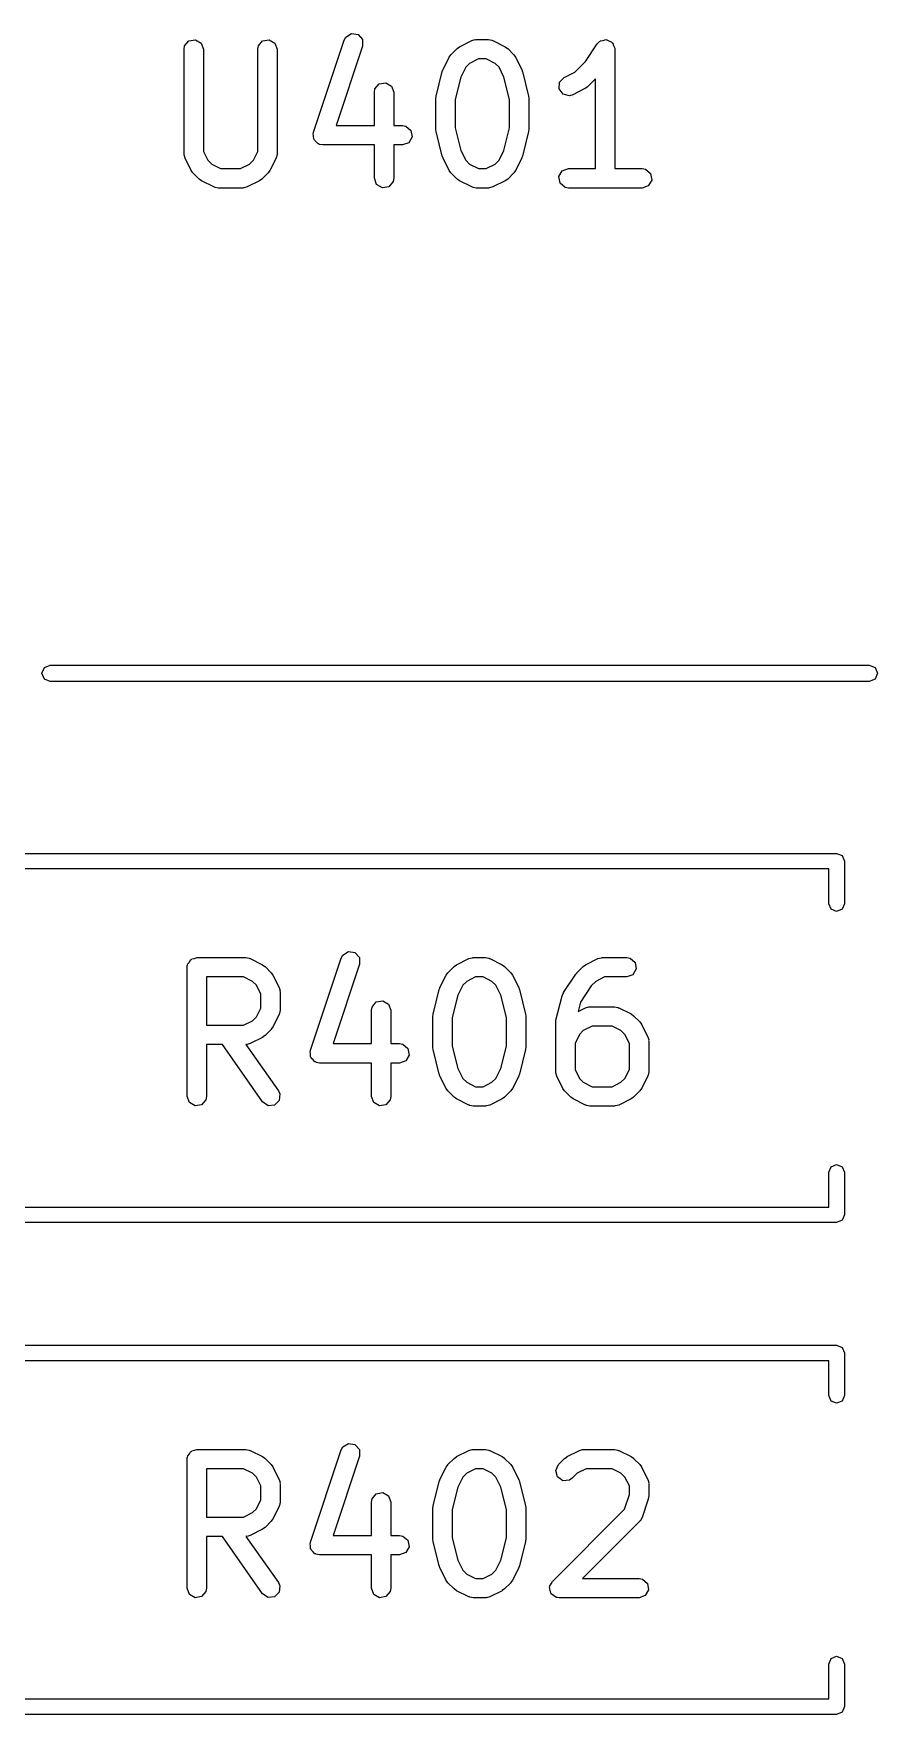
# Model space of a CAD drawing. Extents: x 97.7 to 180.4, y -137 to -64.1.
# Drawn here: x 117.69 to 124.24, y -90.84 to -77.82 of the extents above; entities that cross this region are included whole.
import ezdxf

# ---------------------------------------------------------------- set-up
doc = ezdxf.new("R2010")
doc.units = 0
doc.layers.add('BLACK', color=7, linetype='CONTINUOUS')

msp = doc.modelspace()

# ---------------------------------------------------------------- linework, layer by layer
at = {"layer": 'BLACK', "linetype": 'CONTINUOUS'}
for p, q in [((120.103, -77.867), (120.115, -77.8441)), ((120.115, -77.8441), (120.159, -77.8173)), ((120.159, -77.8173), (120.21, -77.8248)), ((120.21, -77.8248), (120.244, -77.8632)), ((120.244, -77.8632), (120.245, -77.9145)), ((121.122, -77.8649), (121.126, -77.8634)), ((121.126, -77.8634), (121.221, -77.8634)), ((121.221, -77.8634), (121.247, -77.8679)), ((122.11, -77.8696), (122.131, -77.8635)), ((122.131, -77.8635), (122.135, -77.8653)), ((118.861, -77.9384), (118.865, -77.9127)), ((118.861, -78.7479), (118.861, -77.9384)), ((118.865, -77.9127), (118.898, -77.8734)), ((118.898, -77.8734), (118.949, -77.8645)), ((118.949, -77.8645), (118.993, -77.8902)), ((118.993, -77.8902), (119.011, -77.9384)), ((119.011, -77.9384), (119.011, -78.7302)), ((119.432, -77.9384), (119.437, -77.9127)), ((119.432, -78.7302), (119.432, -77.9384)), ((119.437, -77.9127), (119.47, -77.8734)), ((119.47, -77.8734), (119.52, -77.8645)), ((119.52, -77.8645), (119.565, -77.8902)), ((119.565, -77.8902), (119.582, -77.9384)), ((119.582, -77.9384), (119.582, -78.7479)), ((119.865, -78.5813), (120.103, -77.867)), ((120.245, -77.9145), (120.04, -78.53)), ((120.916, -78.0001), (120.93, -77.9821)), ((120.93, -77.9806), (120.978, -77.933)), ((120.93, -77.9821), (120.93, -77.9806)), ((120.978, -77.933), (120.996, -77.9201)), ((120.996, -77.9201), (120.997, -77.9189)), ((120.997, -77.9189), (121.093, -77.8713)), ((121.093, -77.8713), (121.118, -77.8639)), ((121.118, -77.8639), (121.122, -77.8649)), ((121.247, -77.8679), (121.251, -77.8708)), ((121.251, -77.8708), (121.255, -77.8713)), ((121.255, -77.8713), (121.35, -77.9189)), ((121.35, -77.9189), (121.368, -77.9323)), ((121.368, -77.9323), (121.37, -77.933)), ((121.37, -77.933), (121.417, -77.9806)), ((121.417, -77.9806), (121.43, -77.999)), ((121.973, -78.0335), (122.064, -77.8968)), ((122.064, -77.8968), (122.082, -77.8779)), ((122.082, -77.8779), (122.086, -77.8767)), ((122.086, -77.8767), (122.089, -77.8734)), ((122.089, -77.8734), (122.11, -77.8696)), ((122.135, -77.8653), (122.139, -77.8645)), ((122.139, -77.8645), (122.158, -77.8754)), ((122.158, -77.8754), (122.178, -77.8841)), ((122.178, -77.8841), (122.18, -77.888)), ((122.18, -77.888), (122.184, -77.8902)), ((122.184, -77.8902), (122.191, -77.9106)), ((122.191, -77.9106), (122.201, -77.9301)), ((122.201, -77.9301), (122.2, -77.9343)), ((122.2, -77.9343), (122.201, -77.9384)), ((122.201, -77.9384), (122.201, -78.8634)), ((120.815, -78.3011), (120.863, -78.1107)), ((120.863, -78.1107), (120.868, -78.0988)), ((120.868, -78.0988), (120.869, -78.0953)), ((120.869, -78.0953), (120.916, -78.0001)), ((121.045, -78.078), (121.006, -78.155)), ((121.075, -78.0476), (121.045, -78.078)), ((121.144, -78.0134), (121.075, -78.0476)), ((121.204, -78.0134), (121.144, -78.0134)), ((121.272, -78.0476), (121.204, -78.0134)), ((121.303, -78.078), (121.272, -78.0476)), ((121.341, -78.155), (121.303, -78.078)), ((121.43, -77.999), (121.431, -78.0001)), ((121.431, -78.0001), (121.479, -78.0953)), ((121.479, -78.0953), (121.483, -78.1077)), ((121.483, -78.1077), (121.485, -78.1107)), ((121.485, -78.1107), (121.532, -78.3011)), ((121.807, -78.157), (121.891, -78.1148)), ((121.891, -78.1148), (121.973, -78.0335)), ((120.337, -78.2717), (120.341, -78.2461)), ((120.341, -78.2461), (120.374, -78.2068)), ((120.374, -78.2068), (120.425, -78.1979)), ((120.425, -78.1979), (120.469, -78.2235)), ((120.469, -78.2235), (120.487, -78.2717)), ((121.006, -78.155), (120.963, -78.3286)), ((121.385, -78.3286), (121.341, -78.155)), ((121.769, -78.2455), (121.772, -78.1943)), ((121.799, -78.2867), (121.769, -78.2455)), ((121.772, -78.1943), (121.807, -78.157)), ((121.969, -78.2436), (121.874, -78.2912)), ((121.97, -78.2424), (121.969, -78.2436)), ((121.989, -78.2295), (121.97, -78.2424)), ((122.051, -78.1671), (121.989, -78.2295)), ((122.051, -78.8634), (122.051, -78.1671)), ((120.337, -78.53), (120.337, -78.2717)), ((120.487, -78.2717), (120.487, -78.53)), ((120.813, -78.3193), (120.816, -78.3046)), ((120.813, -78.5574), (120.813, -78.3193)), ((120.816, -78.3046), (120.815, -78.3011)), ((120.963, -78.3286), (120.963, -78.5482)), ((121.385, -78.5482), (121.385, -78.3286)), ((121.532, -78.3011), (121.533, -78.3161)), ((121.533, -78.3161), (121.535, -78.3193)), ((121.535, -78.3193), (121.535, -78.5574)), ((121.849, -78.2986), (121.799, -78.2867)), ((121.874, -78.2912), (121.849, -78.2986)), ((119.862, -78.592), (119.865, -78.5871)), ((119.865, -78.6122), (119.862, -78.592)), ((119.865, -78.5871), (119.865, -78.5813)), ((119.866, -78.6326), (119.865, -78.6122)), ((119.87, -78.6369), (119.866, -78.6326)), ((119.871, -78.6425), (119.87, -78.6369)), ((119.886, -78.6557), (119.871, -78.6425)), ((120.04, -78.53), (120.337, -78.53)), ((120.487, -78.53), (120.555, -78.53)), ((120.555, -78.53), (120.58, -78.5346)), ((120.58, -78.5346), (120.62, -78.5675)), ((120.629, -78.6181), (120.603, -78.6625)), ((120.62, -78.5675), (120.629, -78.6181)), ((120.814, -78.5607), (120.813, -78.5574)), ((120.815, -78.5756), (120.814, -78.5607)), ((120.863, -78.7661), (120.815, -78.5756)), ((120.963, -78.5482), (121.006, -78.7217)), ((121.341, -78.7217), (121.385, -78.5482)), ((121.532, -78.5756), (121.485, -78.7661)), ((121.535, -78.5574), (121.532, -78.5722)), ((121.532, -78.5722), (121.532, -78.5756)), ((118.862, -78.7521), (118.861, -78.7479)), ((118.861, -78.7565), (118.862, -78.7521)), ((118.869, -78.7814), (118.861, -78.7565)), ((119.011, -78.7302), (119.045, -78.7987)), ((119.398, -78.7987), (119.432, -78.7302)), ((119.578, -78.7736), (119.575, -78.777)), ((119.582, -78.7479), (119.578, -78.7736)), ((119.9, -78.671), (119.886, -78.6557)), ((119.906, -78.6718), (119.9, -78.671)), ((119.91, -78.6755), (119.906, -78.6718)), ((119.936, -78.68), (119.91, -78.6755)), ((120.337, -78.68), (119.936, -78.68)), ((120.337, -78.9384), (120.337, -78.68)), ((120.555, -78.68), (120.487, -78.68)), ((120.487, -78.68), (120.487, -78.9384)), ((120.603, -78.6625), (120.555, -78.68)), ((120.865, -78.769), (120.863, -78.7661)), ((120.869, -78.7814), (120.865, -78.769)), ((121.006, -78.7217), (121.045, -78.7987)), ((121.303, -78.7987), (121.341, -78.7217)), ((121.485, -78.7661), (121.479, -78.7779)), ((118.916, -78.8767), (118.869, -78.7814)), ((118.917, -78.8778), (118.916, -78.8767)), ((118.93, -78.8962), (118.917, -78.8778)), ((118.978, -78.9438), (118.93, -78.8962)), ((119.045, -78.7987), (119.075, -78.8291)), ((119.075, -78.8291), (119.144, -78.8634)), ((119.144, -78.8634), (119.299, -78.8634)), ((119.299, -78.8634), (119.367, -78.8291)), ((119.367, -78.8291), (119.398, -78.7987)), ((119.513, -78.8962), (119.465, -78.9438)), ((119.527, -78.8767), (119.513, -78.8947)), ((119.513, -78.8947), (119.513, -78.8962)), ((119.574, -78.7814), (119.527, -78.8767)), ((119.575, -78.777), (119.574, -78.7814)), ((120.916, -78.8767), (120.869, -78.7814)), ((120.917, -78.8778), (120.916, -78.8767)), ((120.93, -78.8962), (120.917, -78.8778)), ((120.978, -78.9438), (120.93, -78.8962)), ((121.045, -78.7987), (121.075, -78.8291)), ((121.075, -78.8291), (121.144, -78.8634)), ((121.144, -78.8634), (121.204, -78.8634)), ((121.204, -78.8634), (121.272, -78.8291)), ((121.272, -78.8291), (121.303, -78.7987)), ((121.417, -78.8962), (121.37, -78.9438)), ((121.418, -78.8947), (121.417, -78.8962)), ((121.431, -78.8767), (121.418, -78.8947)), ((121.479, -78.7814), (121.431, -78.8767)), ((121.479, -78.7779), (121.479, -78.7814)), ((121.767, -78.9254), (121.792, -78.8809)), ((121.792, -78.8809), (121.84, -78.8634)), ((121.84, -78.8634), (122.051, -78.8634)), ((122.201, -78.8634), (122.412, -78.8634)), ((122.412, -78.8634), (122.438, -78.8679)), ((122.438, -78.8679), (122.477, -78.9009)), ((122.477, -78.9009), (122.486, -78.9514)), ((118.979, -78.9445), (118.978, -78.9438)), ((118.997, -78.9578), (118.979, -78.9445)), ((119.093, -79.0055), (118.997, -78.9578)), ((119.097, -79.006), (119.093, -79.0055)), ((119.101, -79.0089), (119.097, -79.006)), ((119.126, -79.0134), (119.101, -79.0089)), ((119.317, -79.0134), (119.126, -79.0134)), ((119.321, -79.0118), (119.317, -79.0134)), ((119.325, -79.0129), (119.321, -79.0118)), ((119.35, -79.0055), (119.325, -79.0129)), ((119.445, -78.9578), (119.35, -79.0055)), ((119.447, -78.9567), (119.445, -78.9578)), ((119.465, -78.9438), (119.447, -78.9567)), ((120.354, -78.9866), (120.337, -78.9384)), ((120.399, -79.0122), (120.354, -78.9866)), ((120.449, -79.0033), (120.399, -79.0122)), ((120.482, -78.964), (120.449, -79.0033)), ((120.487, -78.9384), (120.482, -78.964)), ((120.979, -78.9445), (120.978, -78.9438)), ((120.997, -78.9578), (120.979, -78.9445)), ((121.093, -79.0055), (120.997, -78.9578)), ((121.097, -79.006), (121.093, -79.0055)), ((121.101, -79.0089), (121.097, -79.006)), ((121.126, -79.0134), (121.101, -79.0089)), ((121.221, -79.0134), (121.126, -79.0134)), ((121.226, -79.0118), (121.221, -79.0134)), ((121.23, -79.0129), (121.226, -79.0118)), ((121.255, -79.0055), (121.23, -79.0129)), ((121.35, -78.9578), (121.255, -79.0055)), ((121.351, -78.9567), (121.35, -78.9578)), ((121.37, -78.9438), (121.351, -78.9567)), ((121.776, -78.9759), (121.767, -78.9254)), ((121.815, -79.0089), (121.776, -78.9759)), ((121.84, -79.0134), (121.815, -79.0089)), ((122.412, -79.0134), (121.84, -79.0134)), ((122.46, -78.9958), (122.412, -79.0134)), ((122.486, -78.9514), (122.46, -78.9958)), ((117.759, -82.773), (117.778, -82.7281)), ((117.778, -82.8179), (117.759, -82.773)), ((117.778, -82.7281), (117.823, -82.7095)), ((117.823, -82.7095), (124.173, -82.7095)), ((124.173, -82.7095), (124.218, -82.7281)), ((124.218, -82.7281), (124.236, -82.773)), ((124.236, -82.773), (124.218, -82.8179)), ((117.823, -82.8365), (117.778, -82.8179)), ((124.173, -82.8365), (117.823, -82.8365)), ((124.218, -82.8179), (124.173, -82.8365)), ((117.38, -84.168), (123.92, -84.168)), ((123.92, -84.168), (123.962, -84.1856)), ((123.962, -84.1856), (123.98, -84.228)), ((123.98, -84.228), (123.98, -84.558)), ((123.86, -84.288), (117.44, -84.288)), ((123.86, -84.558), (123.86, -84.288)), ((123.878, -84.6004), (123.86, -84.558)), ((123.92, -84.618), (123.878, -84.6004)), ((123.962, -84.6004), (123.92, -84.618)), ((123.98, -84.558), (123.962, -84.6004)), ((118.887, -85.0345), (118.889, -85.0247)), ((118.889, -85.0247), (118.902, -85.0098)), ((118.902, -85.0098), (118.911, -84.9929)), ((118.911, -84.9929), (118.918, -84.9906)), ((118.918, -84.9906), (118.922, -84.9854)), ((118.922, -84.9854), (118.941, -84.982)), ((118.941, -84.982), (118.96, -84.9754)), ((118.96, -84.9754), (119.34, -84.9754)), ((119.34, -84.9754), (119.366, -84.9799)), ((119.366, -84.9799), (119.37, -84.9828)), ((119.37, -84.9828), (119.374, -84.9833)), ((119.374, -84.9833), (119.469, -85.0309)), ((119.841, -85.6933), (120.079, -84.979)), ((120.079, -84.979), (120.091, -84.9561)), ((120.091, -84.9561), (120.135, -84.9293)), ((120.135, -84.9293), (120.186, -84.9368)), ((120.186, -84.9368), (120.22, -84.9752)), ((120.22, -84.9752), (120.221, -85.0265)), ((120.974, -85.0309), (121.069, -84.9833)), ((121.069, -84.9833), (121.094, -84.9759)), ((121.094, -84.9759), (121.098, -84.9769)), ((121.098, -84.9769), (121.102, -84.9754)), ((121.102, -84.9754), (121.198, -84.9754)), ((121.198, -84.9754), (121.223, -84.9799)), ((121.223, -84.9799), (121.227, -84.9828)), ((121.227, -84.9828), (121.231, -84.9833)), ((121.231, -84.9833), (121.326, -85.0309)), ((121.974, -85.0309), (122.069, -84.9833)), ((122.069, -84.9833), (122.094, -84.9759)), ((122.094, -84.9759), (122.098, -84.9769)), ((122.098, -84.9769), (122.102, -84.9754)), ((122.102, -84.9754), (122.293, -84.9754)), ((122.293, -84.9754), (122.319, -84.9799)), ((122.319, -84.9799), (122.358, -85.0129)), ((122.358, -85.0129), (122.367, -85.0634)), ((118.885, -85.0504), (118.886, -85.0406)), ((118.885, -86.0504), (118.885, -85.0504)), ((118.886, -85.0374), (118.887, -85.0345)), ((118.886, -85.0406), (118.886, -85.0374)), ((119.035, -85.1254), (119.035, -85.4992)), ((119.323, -85.1254), (119.035, -85.1254)), ((119.391, -85.1596), (119.323, -85.1254)), ((119.469, -85.0309), (119.487, -85.0443)), ((119.487, -85.0443), (119.489, -85.045)), ((119.489, -85.045), (119.536, -85.0926)), ((119.536, -85.0926), (119.549, -85.111)), ((119.549, -85.111), (119.55, -85.1121)), ((119.55, -85.1121), (119.598, -85.2073)), ((120.221, -85.0265), (120.016, -85.642)), ((120.845, -85.2073), (120.892, -85.1121)), ((120.892, -85.1121), (120.906, -85.0941)), ((120.906, -85.0926), (120.954, -85.045)), ((120.906, -85.0941), (120.906, -85.0926)), ((120.954, -85.045), (120.972, -85.0321)), ((120.972, -85.0321), (120.974, -85.0309)), ((121.12, -85.1254), (121.052, -85.1596)), ((121.18, -85.1254), (121.12, -85.1254)), ((121.248, -85.1596), (121.18, -85.1254)), ((121.326, -85.0309), (121.344, -85.0443)), ((121.344, -85.0443), (121.346, -85.045)), ((121.346, -85.045), (121.394, -85.0926)), ((121.394, -85.0926), (121.406, -85.111)), ((121.406, -85.111), (121.408, -85.1121)), ((121.408, -85.1121), (121.455, -85.2073)), ((121.802, -85.2469), (121.897, -85.104)), ((121.897, -85.104), (121.905, -85.0958)), ((121.905, -85.0958), (121.906, -85.0926)), ((121.906, -85.0926), (121.954, -85.045)), ((121.954, -85.045), (121.972, -85.0321)), ((121.972, -85.0321), (121.974, -85.0309)), ((122.12, -85.1254), (122.052, -85.1596)), ((122.293, -85.1254), (122.12, -85.1254)), ((122.341, -85.1078), (122.293, -85.1254)), ((122.367, -85.0634), (122.341, -85.1078)), ((119.422, -85.19), (119.391, -85.1596)), ((119.456, -85.2586), (119.422, -85.19)), ((119.456, -85.366), (119.456, -85.2586)), ((119.598, -85.2073), (119.605, -85.2323)), ((119.605, -85.2323), (119.604, -85.2366)), ((119.604, -85.2366), (119.606, -85.2409)), ((119.606, -85.2409), (119.606, -85.3837)), ((120.792, -85.4131), (120.839, -85.2227)), ((120.839, -85.2227), (120.844, -85.2108)), ((120.844, -85.2108), (120.845, -85.2073)), ((120.983, -85.267), (120.939, -85.4406)), ((121.021, -85.19), (120.983, -85.267)), ((121.052, -85.1596), (121.021, -85.19)), ((121.279, -85.19), (121.248, -85.1596)), ((121.317, -85.267), (121.279, -85.19)), ((121.361, -85.4406), (121.317, -85.267)), ((121.455, -85.2073), (121.459, -85.2197)), ((121.459, -85.2197), (121.461, -85.2227)), ((121.461, -85.2227), (121.508, -85.4131)), ((121.744, -85.4608), (121.792, -85.2703)), ((121.792, -85.2703), (121.802, -85.2473)), ((121.802, -85.2473), (121.802, -85.2469)), ((122.018, -85.1934), (121.934, -85.3193)), ((122.052, -85.1596), (122.018, -85.1934)), ((119.422, -85.4345), (119.456, -85.366)), ((119.599, -85.4128), (119.598, -85.4173)), ((119.601, -85.4094), (119.599, -85.4128)), ((119.606, -85.3837), (119.601, -85.4094)), ((120.313, -85.3837), (120.318, -85.3581)), ((120.313, -85.642), (120.313, -85.3837)), ((120.318, -85.3581), (120.351, -85.3188)), ((120.351, -85.3188), (120.401, -85.3099)), ((120.401, -85.3099), (120.446, -85.3355)), ((120.446, -85.3355), (120.463, -85.3837)), ((120.463, -85.3837), (120.463, -85.642)), ((120.792, -85.4166), (120.792, -85.4131)), ((121.508, -85.4131), (121.51, -85.4281)), ((121.934, -85.3193), (121.915, -85.3934)), ((121.915, -85.3934), (121.974, -85.3643)), ((121.974, -85.3643), (121.999, -85.3568)), ((121.999, -85.3568), (122.003, -85.3579)), ((122.003, -85.3579), (122.007, -85.3563)), ((122.007, -85.3563), (122.198, -85.3563)), ((122.198, -85.3563), (122.223, -85.3609)), ((122.223, -85.3609), (122.227, -85.3637)), ((122.227, -85.3637), (122.231, -85.3643)), ((122.231, -85.3643), (122.326, -85.4119)), ((122.326, -85.4119), (122.344, -85.4252)), ((119.035, -85.4992), (119.323, -85.4992)), ((119.323, -85.4992), (119.391, -85.4649)), ((119.391, -85.4649), (119.422, -85.4345)), ((119.536, -85.532), (119.489, -85.5796)), ((119.537, -85.5305), (119.536, -85.532)), ((119.55, -85.5125), (119.537, -85.5305)), ((119.598, -85.4173), (119.55, -85.5125)), ((120.789, -85.4313), (120.792, -85.4166)), ((120.789, -85.6694), (120.789, -85.4313)), ((120.939, -85.4406), (120.939, -85.6602)), ((121.361, -85.6602), (121.361, -85.4406)), ((121.51, -85.4281), (121.511, -85.4313)), ((121.511, -85.4313), (121.511, -85.6694)), ((121.742, -85.479), (121.744, -85.4642)), ((121.742, -85.8599), (121.742, -85.479)), ((121.744, -85.4642), (121.744, -85.4608)), ((121.956, -85.5406), (121.926, -85.571)), ((122.025, -85.5063), (121.956, -85.5406)), ((122.18, -85.5063), (122.025, -85.5063)), ((122.248, -85.5406), (122.18, -85.5063)), ((122.279, -85.571), (122.248, -85.5406)), ((122.344, -85.4252), (122.346, -85.4259)), ((122.346, -85.4259), (122.394, -85.4735)), ((122.394, -85.4735), (122.406, -85.4919)), ((122.406, -85.4919), (122.408, -85.493)), ((122.408, -85.493), (122.455, -85.5883)), ((119.159, -85.6492), (119.035, -85.6492)), ((119.035, -85.6492), (119.035, -86.0504)), ((119.47, -86.0934), (119.159, -85.6492)), ((119.345, -85.6477), (119.341, -85.6488)), ((119.341, -85.6488), (119.592, -86.0074)), ((119.349, -85.6487), (119.345, -85.6477)), ((119.374, -85.6413), (119.349, -85.6487)), ((119.469, -85.5937), (119.374, -85.6413)), ((119.47, -85.5925), (119.469, -85.5937)), ((119.489, -85.5796), (119.47, -85.5925)), ((120.016, -85.642), (120.313, -85.642)), ((120.463, -85.642), (120.531, -85.642)), ((120.531, -85.642), (120.557, -85.6466)), ((120.557, -85.6466), (120.596, -85.6795)), ((120.79, -85.6727), (120.789, -85.6694)), ((120.792, -85.6876), (120.79, -85.6727)), ((120.939, -85.6602), (120.983, -85.8337)), ((121.317, -85.8337), (121.361, -85.6602)), ((121.511, -85.6694), (121.508, -85.6842)), ((121.926, -85.571), (121.892, -85.6395)), ((121.892, -85.6395), (121.892, -85.8422)), ((122.313, -85.6395), (122.279, -85.571)), ((122.313, -85.8422), (122.313, -85.6395)), ((122.455, -85.5883), (122.463, -85.6132)), ((122.463, -85.6132), (122.462, -85.6176)), ((122.462, -85.6176), (122.463, -85.6218)), ((122.463, -85.6218), (122.463, -85.8599)), ((119.838, -85.704), (119.841, -85.6991)), ((119.842, -85.7242), (119.838, -85.704)), ((119.841, -85.6991), (119.841, -85.6933)), ((119.842, -85.7446), (119.842, -85.7242)), ((119.846, -85.7489), (119.842, -85.7446)), ((119.847, -85.7545), (119.846, -85.7489)), ((119.863, -85.7677), (119.847, -85.7545)), ((119.876, -85.783), (119.863, -85.7677)), ((119.882, -85.7838), (119.876, -85.783)), ((119.886, -85.7875), (119.882, -85.7838)), ((119.912, -85.792), (119.886, -85.7875)), ((120.313, -85.792), (119.912, -85.792)), ((120.313, -86.0504), (120.313, -85.792)), ((120.531, -85.792), (120.463, -85.792)), ((120.463, -85.792), (120.463, -86.0504)), ((120.579, -85.7745), (120.531, -85.792)), ((120.605, -85.7301), (120.579, -85.7745)), ((120.596, -85.6795), (120.605, -85.7301)), ((120.839, -85.8781), (120.792, -85.6876)), ((121.508, -85.6876), (121.461, -85.8781)), ((121.508, -85.6842), (121.508, -85.6876)), ((120.841, -85.881), (120.839, -85.8781)), ((120.845, -85.8934), (120.841, -85.881)), ((120.892, -85.9887), (120.845, -85.8934)), ((120.983, -85.8337), (121.021, -85.9107)), ((121.021, -85.9107), (121.052, -85.9411)), ((121.248, -85.9411), (121.279, -85.9107)), ((121.279, -85.9107), (121.317, -85.8337)), ((121.455, -85.8934), (121.408, -85.9887)), ((121.456, -85.8899), (121.455, -85.8934)), ((121.461, -85.8781), (121.456, -85.8899)), ((121.743, -85.8641), (121.742, -85.8599)), ((121.742, -85.8685), (121.743, -85.8641)), ((121.75, -85.8934), (121.742, -85.8685)), ((121.797, -85.9887), (121.75, -85.8934)), ((121.892, -85.8422), (121.926, -85.9107)), ((121.926, -85.9107), (121.956, -85.9411)), ((122.248, -85.9411), (122.279, -85.9107)), ((122.279, -85.9107), (122.313, -85.8422)), ((122.455, -85.8934), (122.408, -85.9887)), ((122.456, -85.889), (122.455, -85.8934)), ((122.459, -85.8856), (122.456, -85.889)), ((122.463, -85.8599), (122.459, -85.8856)), ((118.902, -86.0986), (118.885, -86.0504)), ((119.035, -86.0504), (119.03, -86.076)), ((119.592, -86.0074), (119.603, -86.031)), ((119.603, -86.031), (119.599, -86.0821)), ((120.331, -86.0986), (120.313, -86.0504)), ((120.463, -86.0504), (120.459, -86.076)), ((120.894, -85.9898), (120.892, -85.9887)), ((120.906, -86.0082), (120.894, -85.9898)), ((120.954, -86.0558), (120.906, -86.0082)), ((120.956, -86.0565), (120.954, -86.0558)), ((120.974, -86.0698), (120.956, -86.0565)), ((121.052, -85.9411), (121.12, -85.9754)), ((121.12, -85.9754), (121.18, -85.9754)), ((121.18, -85.9754), (121.248, -85.9411)), ((121.346, -86.0558), (121.328, -86.0687)), ((121.394, -86.0082), (121.346, -86.0558)), ((121.408, -85.9887), (121.394, -86.0067)), ((121.394, -86.0067), (121.394, -86.0082)), ((121.798, -85.9898), (121.797, -85.9887)), ((121.811, -86.0082), (121.798, -85.9898)), ((121.859, -86.0558), (121.811, -86.0082)), ((121.86, -86.0565), (121.859, -86.0558)), ((121.878, -86.0698), (121.86, -86.0565)), ((121.956, -85.9411), (122.025, -85.9754)), ((122.025, -85.9754), (122.18, -85.9754)), ((122.18, -85.9754), (122.248, -85.9411)), ((122.346, -86.0558), (122.328, -86.0687)), ((122.394, -86.0082), (122.346, -86.0558)), ((122.408, -85.9887), (122.394, -86.0067)), ((122.394, -86.0067), (122.394, -86.0082)), ((118.946, -86.1242), (118.902, -86.0986)), ((118.997, -86.1153), (118.946, -86.1242)), ((119.03, -86.076), (118.997, -86.1153)), ((119.512, -86.1228), (119.47, -86.0934)), ((119.563, -86.1184), (119.512, -86.1228)), ((119.599, -86.0821), (119.563, -86.1184)), ((120.375, -86.1242), (120.331, -86.0986)), ((120.426, -86.1153), (120.375, -86.1242)), ((120.459, -86.076), (120.426, -86.1153)), ((121.069, -86.1175), (120.974, -86.0698)), ((121.073, -86.118), (121.069, -86.1175)), ((121.077, -86.1209), (121.073, -86.118)), ((121.102, -86.1254), (121.077, -86.1209)), ((121.198, -86.1254), (121.102, -86.1254)), ((121.202, -86.1238), (121.198, -86.1254)), ((121.206, -86.1249), (121.202, -86.1238)), ((121.231, -86.1175), (121.206, -86.1249)), ((121.326, -86.0698), (121.231, -86.1175)), ((121.328, -86.0687), (121.326, -86.0698)), ((121.974, -86.1175), (121.878, -86.0698)), ((121.978, -86.118), (121.974, -86.1175)), ((121.981, -86.1209), (121.978, -86.118)), ((122.007, -86.1254), (121.981, -86.1209)), ((122.198, -86.1254), (122.007, -86.1254)), ((122.202, -86.1238), (122.198, -86.1254)), ((122.206, -86.1249), (122.202, -86.1238)), ((122.231, -86.1175), (122.206, -86.1249)), ((122.326, -86.0698), (122.231, -86.1175)), ((122.328, -86.0687), (122.326, -86.0698)), ((123.878, -86.5956), (123.92, -86.578)), ((123.92, -86.578), (123.962, -86.5956)), ((123.86, -86.638), (123.878, -86.5956)), ((123.86, -86.908), (123.86, -86.638)), ((123.962, -86.5956), (123.98, -86.638)), ((123.98, -86.638), (123.98, -86.968)), ((117.44, -86.908), (123.86, -86.908)), ((123.98, -86.968), (123.962, -87.0104)), ((123.92, -87.028), (117.38, -87.028)), ((123.962, -87.0104), (123.92, -87.028)), ((117.38, -87.978), (123.92, -87.978)), ((123.92, -87.978), (123.962, -87.9956)), ((123.962, -87.9956), (123.98, -88.038)), ((123.86, -88.098), (117.44, -88.098)), ((123.86, -88.368), (123.86, -88.098)), ((123.98, -88.038), (123.98, -88.368)), ((123.878, -88.4104), (123.86, -88.368)), ((123.92, -88.428), (123.878, -88.4104)), ((123.962, -88.4104), (123.92, -88.428)), ((123.98, -88.368), (123.962, -88.4104)), ((118.911, -88.8029), (118.918, -88.8006)), ((118.918, -88.8006), (118.922, -88.7954)), ((118.922, -88.7954), (118.941, -88.792)), ((118.941, -88.792), (118.96, -88.7854)), ((118.96, -88.7854), (119.34, -88.7854)), ((119.34, -88.7854), (119.366, -88.7899)), ((119.366, -88.7899), (119.37, -88.7928)), ((119.37, -88.7928), (119.374, -88.7933)), ((119.374, -88.7933), (119.469, -88.8409)), ((119.841, -89.5033), (120.079, -88.789)), ((120.079, -88.789), (120.091, -88.7661)), ((120.091, -88.7661), (120.135, -88.7393)), ((120.135, -88.7393), (120.186, -88.7468)), ((120.186, -88.7468), (120.22, -88.7852)), ((120.22, -88.7852), (120.221, -88.8365)), ((120.974, -88.8409), (121.069, -88.7933)), ((121.069, -88.7933), (121.094, -88.7859)), ((121.094, -88.7859), (121.098, -88.7869)), ((121.098, -88.7869), (121.102, -88.7854)), ((121.102, -88.7854), (121.198, -88.7854)), ((121.198, -88.7854), (121.223, -88.7899)), ((121.223, -88.7899), (121.227, -88.7928)), ((121.227, -88.7928), (121.231, -88.7933)), ((121.231, -88.7933), (121.326, -88.8409)), ((121.831, -88.8409), (121.926, -88.7933)), ((121.926, -88.7933), (121.951, -88.7859)), ((121.951, -88.7859), (121.955, -88.7869)), ((121.955, -88.7869), (121.96, -88.7854)), ((121.96, -88.7854), (122.198, -88.7854)), ((122.198, -88.7854), (122.223, -88.7899)), ((122.223, -88.7899), (122.227, -88.7928)), ((122.227, -88.7928), (122.231, -88.7933)), ((122.231, -88.7933), (122.326, -88.8409)), ((118.885, -88.8604), (118.886, -88.8506)), ((118.885, -89.8604), (118.885, -88.8604)), ((118.886, -88.8474), (118.887, -88.8445)), ((118.886, -88.8506), (118.886, -88.8474)), ((118.887, -88.8445), (118.889, -88.8347)), ((118.889, -88.8347), (118.902, -88.8198)), ((118.902, -88.8198), (118.911, -88.8029)), ((119.469, -88.8409), (119.487, -88.8543)), ((119.487, -88.8543), (119.489, -88.855)), ((119.489, -88.855), (119.536, -88.9026)), ((119.536, -88.9026), (119.549, -88.921)), ((119.549, -88.921), (119.55, -88.9221)), ((119.55, -88.9221), (119.598, -89.0173)), ((120.221, -88.8365), (120.016, -89.452)), ((120.845, -89.0173), (120.892, -88.9221)), ((120.892, -88.9221), (120.906, -88.9041)), ((120.906, -88.9026), (120.954, -88.855)), ((120.906, -88.9041), (120.906, -88.9026)), ((120.954, -88.855), (120.972, -88.8421)), ((120.972, -88.8421), (120.974, -88.8409)), ((121.326, -88.8409), (121.344, -88.8543)), ((121.344, -88.8543), (121.346, -88.855)), ((121.346, -88.855), (121.394, -88.9026)), ((121.394, -88.9026), (121.406, -88.921)), ((121.406, -88.921), (121.408, -88.9221)), ((121.408, -88.9221), (121.455, -89.0173)), ((121.742, -88.9491), (121.764, -88.9026)), ((121.764, -88.9026), (121.811, -88.855)), ((121.811, -88.855), (121.83, -88.8421)), ((121.83, -88.8421), (121.831, -88.8409)), ((122.326, -88.8409), (122.344, -88.8543)), ((122.344, -88.8543), (122.346, -88.855)), ((122.346, -88.855), (122.394, -88.9026)), ((122.394, -88.9026), (122.406, -88.921)), ((122.406, -88.921), (122.408, -88.9221)), ((122.408, -88.9221), (122.455, -89.0173)), ((119.035, -88.9354), (119.035, -89.3092)), ((119.323, -88.9354), (119.035, -88.9354)), ((119.391, -88.9696), (119.323, -88.9354)), ((119.422, -89), (119.391, -88.9696)), ((119.456, -89.0686), (119.422, -89)), ((119.598, -89.0173), (119.605, -89.0423)), ((119.605, -89.0423), (119.604, -89.0466)), ((119.604, -89.0466), (119.606, -89.0509)), ((119.606, -89.0509), (119.606, -89.1937)), ((120.792, -89.2231), (120.839, -89.0327)), ((120.839, -89.0327), (120.844, -89.0208)), ((120.844, -89.0208), (120.845, -89.0173)), ((121.021, -89), (120.983, -89.077)), ((121.052, -88.9696), (121.021, -89)), ((121.12, -88.9354), (121.052, -88.9696)), ((121.18, -88.9354), (121.12, -88.9354)), ((121.248, -88.9696), (121.18, -88.9354)), ((121.279, -89), (121.248, -88.9696)), ((121.317, -89.077), (121.279, -89)), ((121.455, -89.0173), (121.459, -89.0297)), ((121.459, -89.0297), (121.461, -89.0327)), ((121.461, -89.0327), (121.508, -89.2231)), ((121.755, -88.9986), (121.742, -88.9491)), ((121.797, -89.0281), (121.755, -88.9986)), ((121.848, -89.0236), (121.797, -89.0281)), ((121.87, -89.0087), (121.848, -89.0236)), ((121.909, -88.9696), (121.87, -89.0087)), ((121.977, -88.9354), (121.909, -88.9696)), ((122.18, -88.9354), (121.977, -88.9354)), ((122.248, -88.9696), (122.18, -88.9354)), ((122.279, -89), (122.248, -88.9696)), ((122.313, -89.0686), (122.279, -89)), ((122.455, -89.0173), (122.463, -89.0423)), ((122.463, -89.0423), (122.462, -89.0466)), ((122.462, -89.0466), (122.463, -89.0509)), ((122.463, -89.0509), (122.463, -89.1461)), ((119.422, -89.2445), (119.456, -89.176)), ((119.456, -89.176), (119.456, -89.0686)), ((120.313, -89.1937), (120.318, -89.1681)), ((120.318, -89.1681), (120.351, -89.1288)), ((120.351, -89.1288), (120.401, -89.1199)), ((120.401, -89.1199), (120.446, -89.1455)), ((120.446, -89.1455), (120.463, -89.1937)), ((120.983, -89.077), (120.939, -89.2506)), ((121.361, -89.2506), (121.317, -89.077)), ((122.275, -89.2484), (122.313, -89.1339)), ((122.313, -89.1339), (122.313, -89.0686)), ((122.459, -89.1698), (122.412, -89.3127)), ((122.463, -89.1461), (122.459, -89.1682)), ((122.459, -89.1682), (122.459, -89.1698)), ((119.035, -89.3092), (119.323, -89.3092)), ((119.323, -89.3092), (119.391, -89.2749)), ((119.391, -89.2749), (119.422, -89.2445)), ((119.598, -89.2273), (119.55, -89.3225)), ((119.599, -89.2228), (119.598, -89.2273)), ((119.601, -89.2194), (119.599, -89.2228)), ((119.606, -89.1937), (119.601, -89.2194)), ((120.313, -89.452), (120.313, -89.1937)), ((120.463, -89.1937), (120.463, -89.452)), ((120.789, -89.2413), (120.792, -89.2266)), ((120.789, -89.4794), (120.789, -89.2413)), ((120.792, -89.2266), (120.792, -89.2231)), ((120.939, -89.2506), (120.939, -89.4702)), ((121.361, -89.4702), (121.361, -89.2506)), ((121.508, -89.2231), (121.51, -89.2381)), ((121.51, -89.2381), (121.511, -89.2413)), ((121.511, -89.2413), (121.511, -89.4794)), ((121.716, -89.8073), (122.275, -89.2484)), ((122.412, -89.3127), (122.399, -89.3356)), ((119.374, -89.4513), (119.349, -89.4587)), ((119.469, -89.4037), (119.374, -89.4513)), ((119.47, -89.4025), (119.469, -89.4037)), ((119.489, -89.3896), (119.47, -89.4025)), ((119.536, -89.342), (119.489, -89.3896)), ((119.537, -89.3405), (119.536, -89.342)), ((119.55, -89.3225), (119.537, -89.3405)), ((120.016, -89.452), (120.313, -89.452)), ((120.463, -89.452), (120.531, -89.452)), ((120.531, -89.452), (120.557, -89.4566)), ((122.394, -89.342), (121.95, -89.7854)), ((122.395, -89.3379), (122.394, -89.342)), ((122.399, -89.3356), (122.395, -89.3379)), ((119.159, -89.4592), (119.035, -89.4592)), ((119.035, -89.4592), (119.035, -89.8604)), ((119.47, -89.9034), (119.159, -89.4592)), ((119.345, -89.4577), (119.341, -89.4588)), ((119.341, -89.4588), (119.592, -89.8174)), ((119.349, -89.4587), (119.345, -89.4577)), ((119.838, -89.514), (119.841, -89.5091)), ((119.842, -89.5342), (119.838, -89.514)), ((119.841, -89.5091), (119.841, -89.5033)), ((119.842, -89.5546), (119.842, -89.5342)), ((119.846, -89.5589), (119.842, -89.5546)), ((119.847, -89.5645), (119.846, -89.5589)), ((119.863, -89.5777), (119.847, -89.5645)), ((119.876, -89.593), (119.863, -89.5777)), ((120.557, -89.4566), (120.596, -89.4895)), ((120.605, -89.5401), (120.579, -89.5845)), ((120.596, -89.4895), (120.605, -89.5401)), ((120.79, -89.4827), (120.789, -89.4794)), ((120.792, -89.4976), (120.79, -89.4827)), ((120.839, -89.6881), (120.792, -89.4976)), ((120.939, -89.4702), (120.983, -89.6437)), ((121.317, -89.6437), (121.361, -89.4702)), ((121.508, -89.4976), (121.461, -89.6881)), ((121.511, -89.4794), (121.508, -89.4942)), ((121.508, -89.4942), (121.508, -89.4976)), ((119.882, -89.5938), (119.876, -89.593)), ((119.886, -89.5975), (119.882, -89.5938)), ((119.912, -89.602), (119.886, -89.5975)), ((120.313, -89.602), (119.912, -89.602)), ((120.313, -89.8604), (120.313, -89.602)), ((120.531, -89.602), (120.463, -89.602)), ((120.463, -89.602), (120.463, -89.8604)), ((120.579, -89.5845), (120.531, -89.602)), ((120.841, -89.691), (120.839, -89.6881)), ((120.845, -89.7034), (120.841, -89.691)), ((120.892, -89.7987), (120.845, -89.7034)), ((120.983, -89.6437), (121.021, -89.7207)), ((121.279, -89.7207), (121.317, -89.6437)), ((121.455, -89.7034), (121.408, -89.7987)), ((121.456, -89.6999), (121.455, -89.7034)), ((121.461, -89.6881), (121.456, -89.6999)), ((119.592, -89.8174), (119.603, -89.841)), ((119.603, -89.841), (119.599, -89.8921)), ((120.894, -89.7998), (120.892, -89.7987)), ((120.906, -89.8182), (120.894, -89.7998)), ((120.954, -89.8658), (120.906, -89.8182)), ((121.021, -89.7207), (121.052, -89.7511)), ((121.052, -89.7511), (121.12, -89.7854)), ((121.12, -89.7854), (121.18, -89.7854)), ((121.18, -89.7854), (121.248, -89.7511)), ((121.248, -89.7511), (121.279, -89.7207)), ((121.394, -89.8182), (121.346, -89.8658)), ((121.408, -89.7987), (121.394, -89.8167)), ((121.394, -89.8167), (121.394, -89.8182)), ((121.695, -89.8474), (121.706, -89.8278)), ((121.706, -89.8278), (121.716, -89.8073)), ((121.95, -89.7854), (122.388, -89.7854)), ((122.388, -89.7854), (122.414, -89.7899)), ((122.414, -89.7899), (122.453, -89.8229)), ((122.453, -89.8229), (122.462, -89.8734)), ((118.902, -89.9086), (118.885, -89.8604)), ((118.946, -89.9342), (118.902, -89.9086)), ((118.997, -89.9253), (118.946, -89.9342)), ((119.03, -89.886), (118.997, -89.9253)), ((119.035, -89.8604), (119.03, -89.886)), ((119.512, -89.9328), (119.47, -89.9034)), ((119.563, -89.9284), (119.512, -89.9328)), ((119.599, -89.8921), (119.563, -89.9284)), ((120.331, -89.9086), (120.313, -89.8604)), ((120.375, -89.9342), (120.331, -89.9086)), ((120.426, -89.9253), (120.375, -89.9342)), ((120.459, -89.886), (120.426, -89.9253)), ((120.463, -89.8604), (120.459, -89.886)), ((120.956, -89.8665), (120.954, -89.8658)), ((120.974, -89.8798), (120.956, -89.8665)), ((121.069, -89.9275), (120.974, -89.8798)), ((121.073, -89.928), (121.069, -89.9275)), ((121.077, -89.9309), (121.073, -89.928)), ((121.102, -89.9354), (121.077, -89.9309)), ((121.198, -89.9354), (121.102, -89.9354)), ((121.202, -89.9338), (121.198, -89.9354)), ((121.206, -89.9349), (121.202, -89.9338)), ((121.231, -89.9275), (121.206, -89.9349)), ((121.326, -89.8798), (121.231, -89.9275)), ((121.328, -89.8787), (121.326, -89.8798)), ((121.346, -89.8658), (121.328, -89.8787)), ((121.694, -89.8538), (121.696, -89.8507)), ((121.7, -89.8756), (121.694, -89.8538)), ((121.696, -89.8507), (121.695, -89.8474)), ((121.704, -89.8979), (121.7, -89.8756)), ((121.707, -89.9001), (121.704, -89.8979)), ((121.708, -89.9034), (121.707, -89.9001)), ((121.726, -89.9163), (121.708, -89.9034)), ((121.743, -89.9309), (121.726, -89.9163)), ((121.748, -89.9317), (121.743, -89.9309)), ((121.75, -89.9328), (121.748, -89.9317)), ((121.753, -89.9325), (121.75, -89.9328)), ((121.769, -89.9354), (121.753, -89.9325)), ((122.388, -89.9354), (121.769, -89.9354)), ((122.436, -89.9178), (122.388, -89.9354)), ((122.462, -89.8734), (122.436, -89.9178)), ((123.86, -90.448), (123.878, -90.4056)), ((123.86, -90.718), (123.86, -90.448)), ((123.878, -90.4056), (123.92, -90.388)), ((123.92, -90.388), (123.962, -90.4056)), ((123.962, -90.4056), (123.98, -90.448)), ((123.98, -90.448), (123.98, -90.778)), ((117.44, -90.718), (123.86, -90.718)), ((123.92, -90.838), (117.38, -90.838)), ((123.962, -90.8204), (123.92, -90.838)), ((123.98, -90.778), (123.962, -90.8204))]:
    msp.add_line(p, q, dxfattribs=at)

doc.saveas('drawing.dxf')
